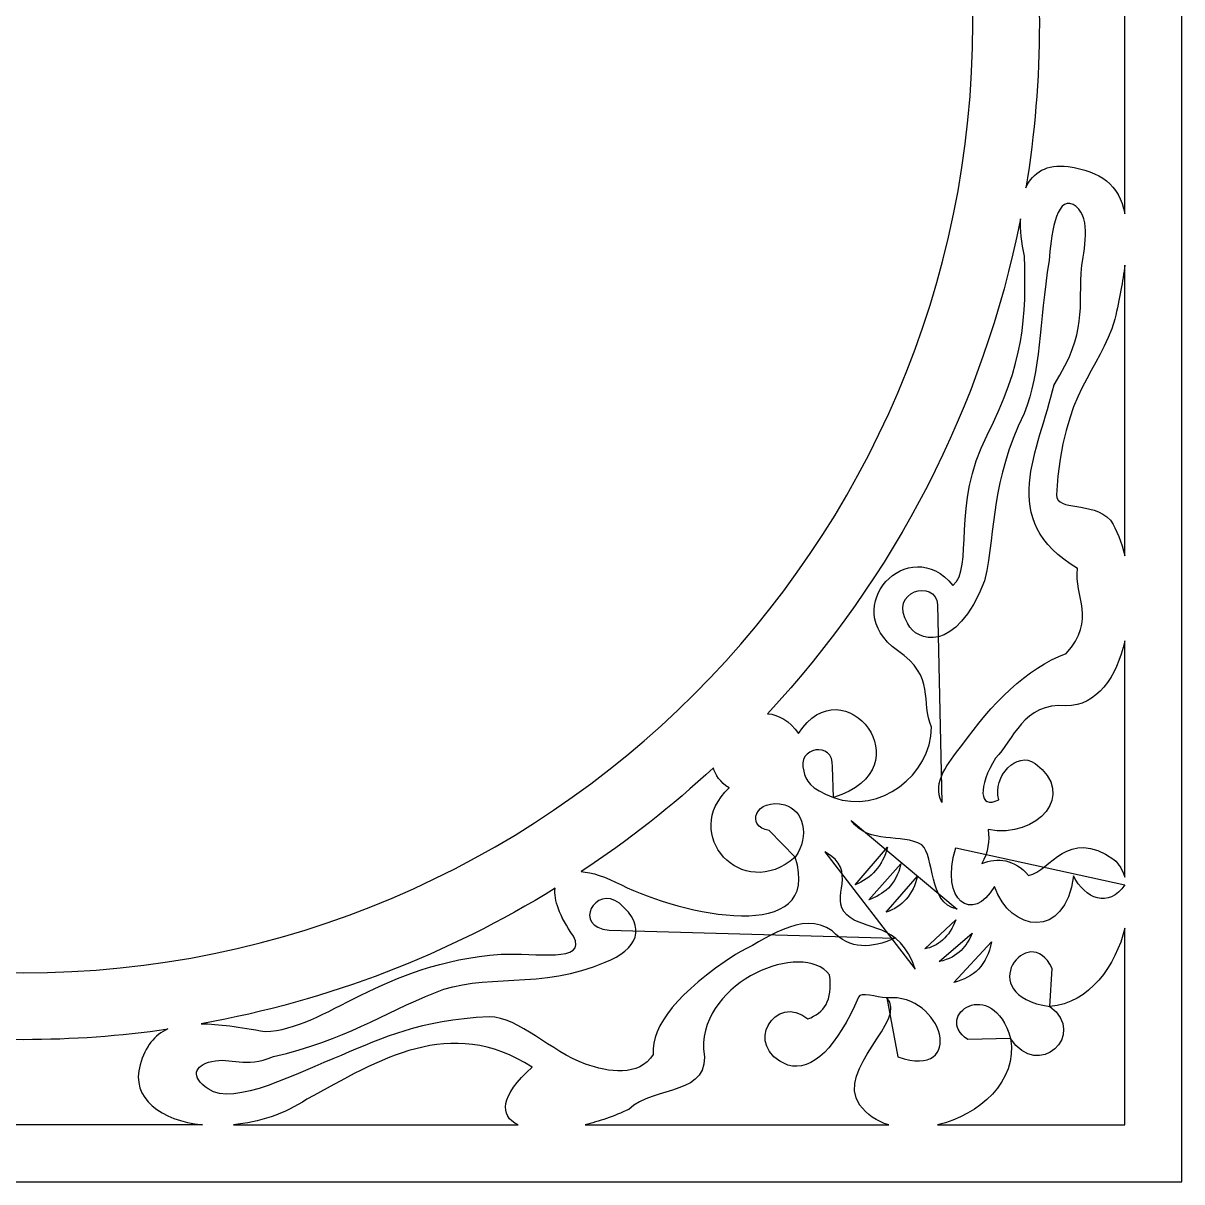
# Model space of a CAD drawing. Header units: centimetres. Extents: x -11.6 to 13.8, y -13.3 to 12.1.
# Drawn here: x 1.1 to 13.8, y -13.3 to -0.61 of the extents above; entities that cross this region are included whole.
import ezdxf

# ---------------------------------------------------------------- set-up
doc = ezdxf.new("R2010")
doc.units = ezdxf.units.CM
doc.header["$MEASUREMENT"] = 0
doc.layers.add('layer 1', color=7, linetype='Continuous')

msp = doc.modelspace()

# ---------------------------------------------------------------- linework, layer by layer
at = {"layer": 'layer 1', "color": 242}
for points, knots in [([(-11.59561, 12.09114), (-11.59561, 12.09114), (13.79754, 12.09114), (13.79754, 12.09114), (13.79754, 12.09114), (13.79754, 12.09114), (13.79754, -13.30201), (13.79754, -13.30201), (13.79754, -13.30201), (13.79754, -13.30201), (-11.59561, -13.30201), (-11.59561, -13.30201), (-11.59561, -13.30201), (-11.59561, -13.30201), (-11.59561, 12.09114), (-11.59561, 12.09114)], [0, 0, 0, 0, 0.2, 0.2, 0.2, 0.2, 0.4, 0.4, 0.4, 0.4, 0.6, 0.6, 0.6, 0.6, 1, 1, 1, 1]), ([(1.10096, 9.80159), (6.83296, 9.80159), (11.50799, 5.12656), (11.50799, -0.60544), (11.50799, -0.60544), (11.50799, -6.33743), (6.83296, -11.01246), (1.10096, -11.01246), (1.10096, -11.01246), (-4.63103, -11.01246), (-9.30606, -6.33743), (-9.30606, -0.60544), (-9.30606, -0.60544), (-9.30606, 5.12656), (-4.63103, 9.80159), (1.10096, 9.80159)], [0, 0, 0, 0, 0.2, 0.2, 0.2, 0.2, 0.4, 0.4, 0.4, 0.4, 0.6, 0.6, 0.6, 0.6, 1, 1, 1, 1]), ([(13.17312, -2.69313), (13.10929, -2.36927), (12.90421, -2.23062), (12.55249, -2.17698), (12.55249, -2.17698), (12.31696, -2.14862), (12.16599, -2.23634), (12.08916, -2.40925), (12.08916, -2.40925), (12.18554, -1.82181), (12.23648, -1.21943), (12.23648, -0.60544), (12.23648, -0.60544), (12.23648, 0.01141), (12.18505, 0.61655), (12.08779, 1.20658), (12.08779, 1.20658), (12.16419, 1.03162), (12.31556, 0.94267), (12.55249, 0.9712), (12.55249, 0.9712), (12.90421, 1.02484), (13.10929, 1.1635), (13.17312, 1.48737), (13.17312, 1.48737), (13.17312, 1.48737), (13.17312, -2.69313), (13.17312, -2.69313)], [0, 0, 0, 0, 0.125, 0.125, 0.125, 0.125, 0.25, 0.25, 0.25, 0.25, 0.375, 0.375, 0.375, 0.375, 0.5, 0.5, 0.5, 0.5, 0.625, 0.625, 0.625, 0.625, 0.75, 0.75, 0.75, 0.75, 1, 1, 1, 1]), ([(11.12064, -6.9802), (11.10084, -6.68196), (10.57048, -6.8299), (10.7964, -7.18789), (10.7964, -7.18789), (10.88676, -7.37921), (11.31998, -7.5292), (11.63699, -6.7154), (11.63699, -6.7154), (11.76885, -6.1019), (11.69839, -5.65773), (12.0686, -4.8809), (12.0686, -4.8809), (12.26035, -4.40628), (12.22963, -3.91364), (12.34328, -3.20473), (12.34328, -3.20473), (12.35876, -2.96239), (12.41597, -2.49383), (12.60573, -2.59198), (12.60573, -2.59198), (12.80598, -2.70011), (12.73589, -3.03652), (12.70185, -3.2588), (12.70185, -3.2588), (12.65881, -3.73814), (12.77302, -3.97493), (12.39755, -4.5684), (12.39755, -4.5684), (12.23481, -5.2841), (11.75684, -6.05665), (12.65587, -6.58088), (12.65587, -6.58088), (12.61382, -6.89126), (12.87213, -7.13556), (12.52971, -7.51202), (12.52971, -7.51202), (12.10057, -7.6688), (11.70291, -8.07361), (11.38831, -8.52126), (11.38831, -8.52126), (11.2325, -8.7193), (11.06036, -8.9153), (11.16604, -9.14603), (11.16604, -9.14603), (11.16604, -9.14603), (11.12064, -6.9802), (11.12064, -6.9802)], [0, 0, 0, 0, 0.07692308, 0.07692308, 0.07692308, 0.07692308, 0.15384615, 0.15384615, 0.15384615, 0.15384615, 0.23076923, 0.23076923, 0.23076923, 0.23076923, 0.30769231, 0.30769231, 0.30769231, 0.30769231, 0.38461538, 0.38461538, 0.38461538, 0.38461538, 0.46153846, 0.46153846, 0.46153846, 0.46153846, 0.53846154, 0.53846154, 0.53846154, 0.53846154, 0.61538462, 0.61538462, 0.61538462, 0.61538462, 0.69230769, 0.69230769, 0.69230769, 0.69230769, 0.76923077, 0.76923077, 0.76923077, 0.76923077, 0.84615385, 0.84615385, 0.84615385, 0.84615385, 1, 1, 1, 1]), ([(12.02799, -2.7491), (12.02724, -2.87075), (12.04221, -3.00817), (12.07182, -3.15804), (12.07182, -3.15804), (12.09985, -3.81208), (12.0638, -4.3456), (11.66328, -5.12017), (11.66328, -5.12017), (11.27086, -5.88337), (11.52126, -6.57291), (11.28954, -6.76695), (11.28954, -6.76695), (10.81355, -6.17407), (10.01066, -7.00748), (10.68222, -7.47939), (10.68222, -7.47939), (11.10812, -7.77309), (10.93137, -8.04), (11.05595, -8.3203), (11.05595, -8.3203), (11.04516, -8.84933), (10.48659, -9.27511), (9.98146, -9.09114), (9.98146, -9.09114), (11.01372, -8.76851), (10.08707, -7.61605), (9.59604, -8.39038), (9.59604, -8.39038), (9.50186, -8.24885), (9.38105, -8.18393), (9.25762, -8.17218), (9.25762, -8.17218), (10.64013, -6.68299), (11.6219, -4.81726), (12.02799, -2.7491)], [0, 0, 0, 0, 0.1, 0.1, 0.1, 0.1, 0.2, 0.2, 0.2, 0.2, 0.3, 0.3, 0.3, 0.3, 0.4, 0.4, 0.4, 0.4, 0.5, 0.5, 0.5, 0.5, 0.6, 0.6, 0.6, 0.6, 0.7, 0.7, 0.7, 0.7, 0.8, 0.8, 0.8, 0.8, 1, 1, 1, 1]), ([(13.17312, -6.44132), (13.13813, -6.29296), (13.08545, -6.15843), (13.01496, -6.05109), (13.01496, -6.05109), (12.81299, -5.83603), (12.43022, -5.96248), (12.42243, -5.77421), (12.42243, -5.77421), (12.49594, -4.61625), (12.89085, -4.43592), (13.0648, -3.84712), (13.0648, -3.84712), (13.11598, -3.62335), (13.15212, -3.42852), (13.17312, -3.25887), (13.17312, -3.25887), (13.17312, -3.25887), (13.17312, -6.44132), (13.17312, -6.44132)], [0, 0, 0, 0, 0.16666667, 0.16666667, 0.16666667, 0.16666667, 0.33333333, 0.33333333, 0.33333333, 0.33333333, 0.5, 0.5, 0.5, 0.5, 0.66666667, 0.66666667, 0.66666667, 0.66666667, 1, 1, 1, 1]), ([(13.17312, -9.9641), (13.14728, -9.88462), (13.1077, -9.81731), (13.05343, -9.76854), (13.05343, -9.76854), (12.53876, -9.41178), (12.36559, -9.89872), (12.11877, -9.94373), (12.11877, -9.94373), (11.95724, -9.76418), (11.78427, -9.7448), (11.60488, -9.81526), (11.60488, -9.81526), (11.67847, -9.69068), (11.69067, -9.5661), (11.67496, -9.44152), (11.67496, -9.44152), (12.21682, -9.54504), (12.65374, -9.05593), (12.18885, -8.7174), (12.18885, -8.7174), (11.98905, -8.57494), (11.72245, -8.85889), (11.79175, -9.1145), (11.79175, -9.1145), (11.56909, -9.23056), (11.56412, -8.96711), (11.75671, -8.659), (11.75671, -8.659), (11.9467, -8.46824), (12.06302, -8.04312), (12.52755, -8.08672), (12.52755, -8.08672), (12.8666, -8.08867), (13.08126, -7.77273), (13.17312, -7.37491), (13.17312, -7.37491), (13.17312, -7.37491), (13.17312, -9.9641), (13.17312, -9.9641)], [0, 0, 0, 0, 0.09090909, 0.09090909, 0.09090909, 0.09090909, 0.18181818, 0.18181818, 0.18181818, 0.18181818, 0.27272727, 0.27272727, 0.27272727, 0.27272727, 0.36363636, 0.36363636, 0.36363636, 0.36363636, 0.45454545, 0.45454545, 0.45454545, 0.45454545, 0.54545455, 0.54545455, 0.54545455, 0.54545455, 0.63636364, 0.63636364, 0.63636364, 0.63636364, 0.72727273, 0.72727273, 0.72727273, 0.72727273, 0.81818182, 0.81818182, 0.81818182, 0.81818182, 1, 1, 1, 1]), ([(9.98146, -9.09114), (9.72151, -8.99493), (9.67346, -8.89871), (9.65568, -8.80249), (9.65568, -8.80249), (9.56192, -8.53451), (9.99112, -8.4649), (9.96816, -8.75315), (9.96816, -8.75315), (9.96816, -8.75315), (9.98146, -9.09114), (9.98146, -9.09114)], [0, 0, 0, 0, 0.25, 0.25, 0.25, 0.25, 0.5, 0.5, 0.5, 0.5, 1, 1, 1, 1]), ([(8.66477, -8.76483), (8.68564, -8.84576), (8.73968, -8.92267), (8.83688, -8.98602), (8.83688, -8.98602), (8.29466, -9.48686), (8.97578, -10.25104), (9.561, -9.74518), (9.561, -9.74518), (9.87614, -10.72526), (8.30859, -10.3745), (7.65727, -10.04884), (7.65727, -10.04884), (7.48158, -9.95748), (7.33255, -9.91113), (7.21583, -9.90316), (7.21583, -9.90316), (7.72998, -9.56347), (8.21463, -9.18256), (8.66477, -8.76483)], [0, 0, 0, 0, 0.16666667, 0.16666667, 0.16666667, 0.16666667, 0.33333333, 0.33333333, 0.33333333, 0.33333333, 0.5, 0.5, 0.5, 0.5, 0.66666667, 0.66666667, 0.66666667, 0.66666667, 1, 1, 1, 1]), ([(9.561, -9.74518), (9.72619, -9.50839), (9.65085, -9.22568), (9.44598, -9.17254), (9.44598, -9.17254), (9.12665, -9.08346), (9.00878, -9.41513), (9.2774, -9.45213), (9.2774, -9.45213), (9.2774, -9.45213), (9.561, -9.74518), (9.561, -9.74518)], [0, 0, 0, 0, 0.25, 0.25, 0.25, 0.25, 0.5, 0.5, 0.5, 0.5, 1, 1, 1, 1]), ([(10.17421, -9.34256), (10.36868, -9.61435), (10.73184, -9.47846), (10.94739, -9.60966), (10.94739, -9.60966), (11.09734, -9.73853), (11.00831, -10.24695), (11.33399, -10.31256), (11.33399, -10.31256), (11.33399, -10.31256), (10.17421, -9.34256), (10.17421, -9.34256)], [0, 0, 0, 0, 0.25, 0.25, 0.25, 0.25, 0.5, 0.5, 0.5, 0.5, 1, 1, 1, 1]), ([(10.21672, -10.04878), (10.39492, -9.97541), (10.51792, -9.84124), (10.57312, -9.63368), (10.57312, -9.63368), (10.57312, -9.63368), (10.21672, -10.04878), (10.21672, -10.04878)], [0, 0, 0, 0, 0.33333333, 0.33333333, 0.33333333, 0.33333333, 1, 1, 1, 1]), ([(11.32018, -9.64359), (11.14072, -10.22715), (11.51123, -10.47761), (11.74304, -10.06645), (11.74304, -10.06645), (11.91862, -10.56465), (12.5201, -10.65943), (12.61063, -9.9498), (12.61063, -9.9498), (12.73312, -10.19959), (12.99803, -10.30927), (13.17312, -10.0467), (13.17312, -10.0467), (13.17312, -10.0467), (11.32018, -9.64359), (11.32018, -9.64359)], [0, 0, 0, 0, 0.2, 0.2, 0.2, 0.2, 0.4, 0.4, 0.4, 0.4, 0.6, 0.6, 0.6, 0.6, 1, 1, 1, 1]), ([(9.88602, -9.68698), (10.26793, -9.88848), (9.92585, -10.18838), (10.12501, -10.37582), (10.12501, -10.37582), (10.31947, -10.56091), (10.70372, -10.44376), (10.8771, -10.97328), (10.8771, -10.97328), (10.8771, -10.97328), (9.88602, -9.68698), (9.88602, -9.68698)], [0, 0, 0, 0, 0.25, 0.25, 0.25, 0.25, 0.5, 0.5, 0.5, 0.5, 1, 1, 1, 1]), ([(10.36767, -10.21231), (10.52447, -10.15097), (10.66393, -10.05882), (10.71987, -9.81817), (10.71987, -9.81817), (10.71987, -9.81817), (10.36767, -10.21231), (10.36767, -10.21231)], [0, 0, 0, 0, 0.33333333, 0.33333333, 0.33333333, 0.33333333, 1, 1, 1, 1]), ([(10.55635, -10.34648), (10.73805, -10.28778), (10.85265, -10.1564), (10.90017, -9.95234), (10.90017, -9.95234), (10.90017, -9.95234), (10.55635, -10.34648), (10.55635, -10.34648)], [0, 0, 0, 0, 0.33333333, 0.33333333, 0.33333333, 0.33333333, 1, 1, 1, 1]), ([(7.52134, -10.54355), (7.11352, -10.50976), (7.3708, -10.04435), (7.63385, -10.25004), (7.63385, -10.25004), (7.95107, -10.51175), (7.82713, -10.75797), (7.47732, -10.89576), (7.47732, -10.89576), (6.80388, -11.19742), (6.10598, -11.0099), (5.61843, -11.2284), (5.61843, -11.2284), (5.02655, -11.46211), (4.64074, -11.74608), (3.84277, -11.92952), (3.84277, -11.92952), (3.52738, -12.0633), (3.38289, -11.93068), (3.16804, -11.98404), (3.16804, -11.98404), (2.97178, -12.02368), (2.93302, -12.1538), (3.12714, -12.28392), (3.12714, -12.28392), (3.41728, -12.48294), (4.10451, -12.10391), (4.58566, -11.91589), (4.58566, -11.91589), (5.06086, -11.71772), (5.42903, -11.53712), (6.20774, -11.49333), (6.20774, -11.49333), (6.53977, -11.50011), (6.87682, -11.87383), (7.26414, -12.0113), (7.26414, -12.0113), (7.5112, -12.10204), (7.84872, -12.15576), (8.0053, -11.90506), (8.0053, -11.90506), (7.98351, -11.58672), (8.28343, -11.22146), (8.90504, -10.80929), (8.90504, -10.80929), (9.22338, -10.66352), (9.6322, -10.31167), (9.96562, -10.55294), (9.96562, -10.55294), (10.16332, -10.76242), (10.39789, -10.74565), (10.64923, -10.63337), (10.64923, -10.63337), (10.64923, -10.63337), (7.52134, -10.54355), (7.52134, -10.54355)], [0, 0, 0, 0, 0.06666667, 0.06666667, 0.06666667, 0.06666667, 0.13333333, 0.13333333, 0.13333333, 0.13333333, 0.2, 0.2, 0.2, 0.2, 0.26666667, 0.26666667, 0.26666667, 0.26666667, 0.33333333, 0.33333333, 0.33333333, 0.33333333, 0.4, 0.4, 0.4, 0.4, 0.46666667, 0.46666667, 0.46666667, 0.46666667, 0.53333333, 0.53333333, 0.53333333, 0.53333333, 0.6, 0.6, 0.6, 0.6, 0.66666667, 0.66666667, 0.66666667, 0.66666667, 0.73333333, 0.73333333, 0.73333333, 0.73333333, 0.8, 0.8, 0.8, 0.8, 0.86666667, 0.86666667, 0.86666667, 0.86666667, 1, 1, 1, 1]), ([(6.93064, -10.08557), (6.91331, -10.20929), (6.97506, -10.38978), (7.1317, -10.60945), (7.1317, -10.60945), (7.28882, -10.90999), (6.70938, -10.78869), (6.33751, -10.808), (6.33751, -10.808), (5.02009, -10.90408), (4.42182, -11.62735), (3.75391, -11.65648), (3.75391, -11.65648), (3.4703, -11.60483), (3.23997, -11.57147), (3.05322, -11.56892), (3.05322, -11.56892), (4.45245, -11.31961), (5.76264, -10.80744), (6.93064, -10.08557)], [0, 0, 0, 0, 0.16666667, 0.16666667, 0.16666667, 0.16666667, 0.33333333, 0.33333333, 0.33333333, 0.33333333, 0.5, 0.5, 0.5, 0.5, 0.66666667, 0.66666667, 0.66666667, 0.66666667, 1, 1, 1, 1]), ([(10.98137, -10.74783), (11.11257, -10.72858), (11.25701, -10.61784), (11.32081, -10.43006), (11.32081, -10.43006), (11.32081, -10.43006), (10.98137, -10.74783), (10.98137, -10.74783)], [0, 0, 0, 0, 0.33333333, 0.33333333, 0.33333333, 0.33333333, 1, 1, 1, 1]), ([(11.12187, -12.67759), (11.57568, -12.56733), (12.00194, -12.20564), (11.92022, -11.73066), (11.92022, -11.73066), (12.22505, -12.19658), (12.76637, -11.68916), (12.35236, -11.38028), (12.35236, -11.38028), (12.78508, -11.34485), (13.07488, -10.93123), (13.17312, -10.5212), (13.17312, -10.5212), (13.17312, -10.5212), (13.17312, -12.67759), (13.17312, -12.67759), (13.17312, -12.67759), (13.17312, -12.67759), (11.12187, -12.67759), (11.12187, -12.67759)], [0, 0, 0, 0, 0.16666667, 0.16666667, 0.16666667, 0.16666667, 0.33333333, 0.33333333, 0.33333333, 0.33333333, 0.5, 0.5, 0.5, 0.5, 0.66666667, 0.66666667, 0.66666667, 0.66666667, 1, 1, 1, 1]), ([(12.35236, -11.38028), (11.47837, -11.25948), (12.12588, -10.42298), (12.37733, -10.9632), (12.37733, -10.9632), (12.37733, -10.9632), (12.35236, -11.38028), (12.35236, -11.38028)], [0, 0, 0, 0, 0.33333333, 0.33333333, 0.33333333, 0.33333333, 1, 1, 1, 1]), ([(7.25818, -12.67759), (7.41008, -12.64032), (7.57281, -12.58415), (7.73853, -12.50781), (7.73853, -12.50781), (8.01051, -12.24041), (8.65745, -12.37141), (8.55447, -11.84623), (8.55447, -11.84623), (8.53973, -11.09377), (9.63839, -10.65311), (9.93824, -11.03342), (9.93824, -11.03342), (9.9702, -11.32455), (9.88088, -11.44754), (9.69773, -11.51685), (9.69773, -11.51685), (9.35483, -11.22119), (8.96505, -11.82057), (9.47924, -12.02265), (9.47924, -12.02265), (9.74801, -12.10358), (10.02253, -11.82048), (10.25441, -11.27727), (10.25441, -11.27727), (10.27828, -11.22136), (10.44751, -11.27808), (10.56542, -11.28685), (10.56542, -11.28685), (10.8057, -11.52293), (9.99486, -12.06965), (10.26628, -12.45706), (10.26628, -12.45706), (10.3431, -12.56703), (10.4551, -12.63887), (10.58521, -12.67759), (10.58521, -12.67759), (10.58521, -12.67759), (7.25818, -12.67759), (7.25818, -12.67759)], [0, 0, 0, 0, 0.09090909, 0.09090909, 0.09090909, 0.09090909, 0.18181818, 0.18181818, 0.18181818, 0.18181818, 0.27272727, 0.27272727, 0.27272727, 0.27272727, 0.36363636, 0.36363636, 0.36363636, 0.36363636, 0.45454545, 0.45454545, 0.45454545, 0.45454545, 0.54545455, 0.54545455, 0.54545455, 0.54545455, 0.63636364, 0.63636364, 0.63636364, 0.63636364, 0.72727273, 0.72727273, 0.72727273, 0.72727273, 0.81818182, 0.81818182, 0.81818182, 0.81818182, 1, 1, 1, 1]), ([(11.14025, -10.88866), (11.35729, -10.83953), (11.43899, -10.71426), (11.50136, -10.57811), (11.50136, -10.57811), (11.50136, -10.57811), (11.14025, -10.88866), (11.14025, -10.88866)], [0, 0, 0, 0, 0.33333333, 0.33333333, 0.33333333, 0.33333333, 1, 1, 1, 1]), ([(11.29914, -11.11616), (11.51761, -11.0629), (11.66566, -10.92749), (11.7108, -10.672), (11.7108, -10.672), (11.7108, -10.672), (11.29914, -11.11616), (11.29914, -11.11616)], [0, 0, 0, 0, 0.33333333, 0.33333333, 0.33333333, 0.33333333, 1, 1, 1, 1]), ([(11.92022, -11.73066), (11.7275, -11.03254), (11.06089, -11.47906), (11.45141, -11.74331), (11.45141, -11.74331), (11.45141, -11.74331), (11.92022, -11.73066), (11.92022, -11.73066)], [0, 0, 0, 0, 0.33333333, 0.33333333, 0.33333333, 0.33333333, 1, 1, 1, 1]), ([(10.56542, -11.28685), (11.1833, -11.22907), (11.442, -12.1918), (10.68589, -11.93286), (10.68589, -11.93286), (10.68589, -11.93286), (10.56542, -11.28685), (10.56542, -11.28685)], [0, 0, 0, 0, 0.33333333, 0.33333333, 0.33333333, 0.33333333, 1, 1, 1, 1]), ([(3.40748, -12.67759), (3.6788, -12.651), (3.96382, -12.56135), (4.21014, -12.39754), (4.21014, -12.39754), (5.00316, -11.96209), (5.77763, -11.47245), (6.68002, -12.0447), (6.68002, -12.0447), (6.31935, -12.36087), (6.32066, -12.58041), (6.52365, -12.67759), (6.52365, -12.67759), (6.52365, -12.67759), (3.40748, -12.67759), (3.40748, -12.67759)], [0, 0, 0, 0, 0.2, 0.2, 0.2, 0.2, 0.4, 0.4, 0.4, 0.4, 0.6, 0.6, 0.6, 0.6, 1, 1, 1, 1]), ([(-0.17827, -12.0197), (-0.07506, -12.38899), (-0.40937, -12.63023), (-0.86429, -12.67759), (-0.86429, -12.67759), (-0.86429, -12.67759), (3.06721, -12.67759), (3.06721, -12.67759), (3.06721, -12.67759), (2.61229, -12.63023), (2.27798, -12.38899), (2.38119, -12.0197), (2.38119, -12.0197), (2.44222, -11.81573), (2.53862, -11.69213), (2.68682, -11.62717), (2.68682, -11.62717), (2.1686, -11.70167), (1.63925, -11.74096), (1.10096, -11.74096), (1.10096, -11.74096), (0.56318, -11.74096), (0.03432, -11.70174), (-0.48345, -11.62737), (-0.48345, -11.62737), (-0.33549, -11.69239), (-0.23923, -11.81594), (-0.17827, -12.0197)], [0, 0, 0, 0, 0.125, 0.125, 0.125, 0.125, 0.25, 0.25, 0.25, 0.25, 0.375, 0.375, 0.375, 0.375, 0.5, 0.5, 0.5, 0.5, 0.625, 0.625, 0.625, 0.625, 0.75, 0.75, 0.75, 0.75, 1, 1, 1, 1])]:
    msp.add_open_spline(points, degree=3, knots=knots, dxfattribs=at)
at = {"layer": 'layer 1', "color": 242, "lineweight": 9}
for points, knots in [([(-11.59561, 12.09114), (-11.59561, 12.09114), (13.79754, 12.09114), (13.79754, 12.09114), (13.79754, 12.09114), (13.79754, 12.09114), (13.79754, -13.30201), (13.79754, -13.30201), (13.79754, -13.30201), (13.79754, -13.30201), (-11.59561, -13.30201), (-11.59561, -13.30201), (-11.59561, -13.30201), (-11.59561, -13.30201), (-11.59561, 12.09114), (-11.59561, 12.09114)], [0, 0, 0, 0, 0.2, 0.2, 0.2, 0.2, 0.4, 0.4, 0.4, 0.4, 0.6, 0.6, 0.6, 0.6, 1, 1, 1, 1]), ([(1.10096, 9.80159), (6.83296, 9.80159), (11.50799, 5.12656), (11.50799, -0.60544), (11.50799, -0.60544), (11.50799, -6.33743), (6.83296, -11.01246), (1.10096, -11.01246), (1.10096, -11.01246), (-4.63103, -11.01246), (-9.30606, -6.33743), (-9.30606, -0.60544), (-9.30606, -0.60544), (-9.30606, 5.12656), (-4.63103, 9.80159), (1.10096, 9.80159)], [0, 0, 0, 0, 0.2, 0.2, 0.2, 0.2, 0.4, 0.4, 0.4, 0.4, 0.6, 0.6, 0.6, 0.6, 1, 1, 1, 1]), ([(13.17312, -2.69313), (13.10929, -2.36927), (12.90421, -2.23062), (12.55249, -2.17698), (12.55249, -2.17698), (12.31696, -2.14862), (12.16599, -2.23634), (12.08916, -2.40925), (12.08916, -2.40925), (12.18554, -1.82181), (12.23648, -1.21943), (12.23648, -0.60544), (12.23648, -0.60544), (12.23648, 0.01141), (12.18505, 0.61655), (12.08779, 1.20658), (12.08779, 1.20658), (12.16419, 1.03162), (12.31556, 0.94267), (12.55249, 0.9712), (12.55249, 0.9712), (12.90421, 1.02484), (13.10929, 1.1635), (13.17312, 1.48737), (13.17312, 1.48737), (13.17312, 1.48737), (13.17312, -2.69313), (13.17312, -2.69313)], [0, 0, 0, 0, 0.125, 0.125, 0.125, 0.125, 0.25, 0.25, 0.25, 0.25, 0.375, 0.375, 0.375, 0.375, 0.5, 0.5, 0.5, 0.5, 0.625, 0.625, 0.625, 0.625, 0.75, 0.75, 0.75, 0.75, 1, 1, 1, 1]), ([(11.12064, -6.9802), (11.10084, -6.68196), (10.57048, -6.8299), (10.7964, -7.18789), (10.7964, -7.18789), (10.88676, -7.37921), (11.31998, -7.5292), (11.63699, -6.7154), (11.63699, -6.7154), (11.76885, -6.1019), (11.69839, -5.65773), (12.0686, -4.8809), (12.0686, -4.8809), (12.26035, -4.40628), (12.22963, -3.91364), (12.34328, -3.20473), (12.34328, -3.20473), (12.35876, -2.96239), (12.41597, -2.49383), (12.60573, -2.59198), (12.60573, -2.59198), (12.80598, -2.70011), (12.73589, -3.03652), (12.70185, -3.2588), (12.70185, -3.2588), (12.65881, -3.73814), (12.77302, -3.97493), (12.39755, -4.5684), (12.39755, -4.5684), (12.23481, -5.2841), (11.75684, -6.05665), (12.65587, -6.58088), (12.65587, -6.58088), (12.61382, -6.89126), (12.87213, -7.13556), (12.52971, -7.51202), (12.52971, -7.51202), (12.10057, -7.6688), (11.70291, -8.07361), (11.38831, -8.52126), (11.38831, -8.52126), (11.2325, -8.7193), (11.06036, -8.9153), (11.16604, -9.14603)], [0, 0, 0, 0, 0.08333333, 0.08333333, 0.08333333, 0.08333333, 0.16666667, 0.16666667, 0.16666667, 0.16666667, 0.25, 0.25, 0.25, 0.25, 0.33333333, 0.33333333, 0.33333333, 0.33333333, 0.41666667, 0.41666667, 0.41666667, 0.41666667, 0.5, 0.5, 0.5, 0.5, 0.58333333, 0.58333333, 0.58333333, 0.58333333, 0.66666667, 0.66666667, 0.66666667, 0.66666667, 0.75, 0.75, 0.75, 0.75, 0.83333333, 0.83333333, 0.83333333, 0.83333333, 1, 1, 1, 1]), ([(12.02799, -2.7491), (12.02724, -2.87075), (12.04221, -3.00817), (12.07182, -3.15804), (12.07182, -3.15804), (12.09985, -3.81208), (12.0638, -4.3456), (11.66328, -5.12017), (11.66328, -5.12017), (11.27086, -5.88337), (11.52126, -6.57291), (11.28954, -6.76695), (11.28954, -6.76695), (10.81355, -6.17407), (10.01066, -7.00748), (10.68222, -7.47939), (10.68222, -7.47939), (11.10812, -7.77309), (10.93137, -8.04), (11.05595, -8.3203), (11.05595, -8.3203), (11.04516, -8.84933), (10.48659, -9.27511), (9.98146, -9.09114), (9.98146, -9.09114), (11.01372, -8.76851), (10.08707, -7.61605), (9.59604, -8.39038), (9.59604, -8.39038), (9.50186, -8.24885), (9.38105, -8.18393), (9.25762, -8.17218), (9.25762, -8.17218), (10.64013, -6.68299), (11.6219, -4.81726), (12.02799, -2.7491)], [0, 0, 0, 0, 0.1, 0.1, 0.1, 0.1, 0.2, 0.2, 0.2, 0.2, 0.3, 0.3, 0.3, 0.3, 0.4, 0.4, 0.4, 0.4, 0.5, 0.5, 0.5, 0.5, 0.6, 0.6, 0.6, 0.6, 0.7, 0.7, 0.7, 0.7, 0.8, 0.8, 0.8, 0.8, 1, 1, 1, 1]), ([(13.17312, -6.44132), (13.13813, -6.29296), (13.08545, -6.15843), (13.01496, -6.05109), (13.01496, -6.05109), (12.81299, -5.83603), (12.43022, -5.96248), (12.42243, -5.77421), (12.42243, -5.77421), (12.49594, -4.61625), (12.89085, -4.43592), (13.0648, -3.84712), (13.0648, -3.84712), (13.11598, -3.62335), (13.15212, -3.42852), (13.17312, -3.25887), (13.17312, -3.25887), (13.17312, -3.25887), (13.17312, -6.44132), (13.17312, -6.44132)], [0, 0, 0, 0, 0.16666667, 0.16666667, 0.16666667, 0.16666667, 0.33333333, 0.33333333, 0.33333333, 0.33333333, 0.5, 0.5, 0.5, 0.5, 0.66666667, 0.66666667, 0.66666667, 0.66666667, 1, 1, 1, 1]), ([(13.17312, -9.9641), (13.14728, -9.88462), (13.1077, -9.81731), (13.05343, -9.76854), (13.05343, -9.76854), (12.53876, -9.41178), (12.36559, -9.89872), (12.11877, -9.94373), (12.11877, -9.94373), (11.95724, -9.76418), (11.78427, -9.7448), (11.60488, -9.81526), (11.60488, -9.81526), (11.67847, -9.69068), (11.69067, -9.5661), (11.67496, -9.44152), (11.67496, -9.44152), (12.21682, -9.54504), (12.65374, -9.05593), (12.18885, -8.7174), (12.18885, -8.7174), (11.98905, -8.57494), (11.72245, -8.85889), (11.79175, -9.1145), (11.79175, -9.1145), (11.56909, -9.23056), (11.56412, -8.96711), (11.75671, -8.659), (11.75671, -8.659), (11.9467, -8.46824), (12.06302, -8.04312), (12.52755, -8.08672), (12.52755, -8.08672), (12.8666, -8.08867), (13.08126, -7.77273), (13.17312, -7.37491), (13.17312, -7.37491), (13.17312, -7.37491), (13.17312, -9.9641), (13.17312, -9.9641)], [0, 0, 0, 0, 0.09090909, 0.09090909, 0.09090909, 0.09090909, 0.18181818, 0.18181818, 0.18181818, 0.18181818, 0.27272727, 0.27272727, 0.27272727, 0.27272727, 0.36363636, 0.36363636, 0.36363636, 0.36363636, 0.45454545, 0.45454545, 0.45454545, 0.45454545, 0.54545455, 0.54545455, 0.54545455, 0.54545455, 0.63636364, 0.63636364, 0.63636364, 0.63636364, 0.72727273, 0.72727273, 0.72727273, 0.72727273, 0.81818182, 0.81818182, 0.81818182, 0.81818182, 1, 1, 1, 1]), ([(9.98146, -9.09114), (9.72151, -8.99493), (9.67346, -8.89871), (9.65568, -8.80249), (9.65568, -8.80249), (9.56192, -8.53451), (9.99112, -8.4649), (9.96816, -8.75315)], [0, 0, 0, 0, 0.33333333, 0.33333333, 0.33333333, 0.33333333, 1, 1, 1, 1]), ([(8.66477, -8.76483), (8.68564, -8.84576), (8.73968, -8.92267), (8.83688, -8.98602), (8.83688, -8.98602), (8.29466, -9.48686), (8.97578, -10.25104), (9.561, -9.74518), (9.561, -9.74518), (9.87614, -10.72526), (8.30859, -10.3745), (7.65727, -10.04884), (7.65727, -10.04884), (7.48158, -9.95748), (7.33255, -9.91113), (7.21583, -9.90316), (7.21583, -9.90316), (7.72998, -9.56347), (8.21463, -9.18256), (8.66477, -8.76483)], [0, 0, 0, 0, 0.16666667, 0.16666667, 0.16666667, 0.16666667, 0.33333333, 0.33333333, 0.33333333, 0.33333333, 0.5, 0.5, 0.5, 0.5, 0.66666667, 0.66666667, 0.66666667, 0.66666667, 1, 1, 1, 1]), ([(9.561, -9.74518), (9.72619, -9.50839), (9.65085, -9.22568), (9.44598, -9.17254), (9.44598, -9.17254), (9.12665, -9.08346), (9.00878, -9.41513), (9.2774, -9.45213)], [0, 0, 0, 0, 0.33333333, 0.33333333, 0.33333333, 0.33333333, 1, 1, 1, 1]), ([(10.17421, -9.34256), (10.36868, -9.61435), (10.73184, -9.47846), (10.94739, -9.60966), (10.94739, -9.60966), (11.09734, -9.73853), (11.00831, -10.24695), (11.33399, -10.31256)], [0, 0, 0, 0, 0.33333333, 0.33333333, 0.33333333, 0.33333333, 1, 1, 1, 1]), ([(11.32018, -9.64359), (11.14072, -10.22715), (11.51123, -10.47761), (11.74304, -10.06645), (11.74304, -10.06645), (11.91862, -10.56465), (12.5201, -10.65943), (12.61063, -9.9498), (12.61063, -9.9498), (12.73312, -10.19959), (12.99803, -10.30927), (13.17312, -10.0467)], [0, 0, 0, 0, 0.25, 0.25, 0.25, 0.25, 0.5, 0.5, 0.5, 0.5, 1, 1, 1, 1]), ([(9.88602, -9.68698), (10.26793, -9.88848), (9.92585, -10.18838), (10.12501, -10.37582), (10.12501, -10.37582), (10.31947, -10.56091), (10.70372, -10.44376), (10.8771, -10.97328)], [0, 0, 0, 0, 0.33333333, 0.33333333, 0.33333333, 0.33333333, 1, 1, 1, 1]), ([(7.52134, -10.54355), (7.11352, -10.50976), (7.3708, -10.04435), (7.63385, -10.25004), (7.63385, -10.25004), (7.95107, -10.51175), (7.82713, -10.75797), (7.47732, -10.89576), (7.47732, -10.89576), (6.80388, -11.19742), (6.10598, -11.0099), (5.61843, -11.2284), (5.61843, -11.2284), (5.02655, -11.46211), (4.64074, -11.74608), (3.84277, -11.92952), (3.84277, -11.92952), (3.52738, -12.0633), (3.38289, -11.93068), (3.16804, -11.98404), (3.16804, -11.98404), (2.97178, -12.02368), (2.93302, -12.1538), (3.12714, -12.28392), (3.12714, -12.28392), (3.41728, -12.48294), (4.10451, -12.10391), (4.58566, -11.91589), (4.58566, -11.91589), (5.06086, -11.71772), (5.42903, -11.53712), (6.20774, -11.49333), (6.20774, -11.49333), (6.53977, -11.50011), (6.87682, -11.87383), (7.26414, -12.0113), (7.26414, -12.0113), (7.5112, -12.10204), (7.84872, -12.15576), (8.0053, -11.90506), (8.0053, -11.90506), (7.98351, -11.58672), (8.28343, -11.22146), (8.90504, -10.80929), (8.90504, -10.80929), (9.22338, -10.66352), (9.6322, -10.31167), (9.96562, -10.55294), (9.96562, -10.55294), (10.16332, -10.76242), (10.39789, -10.74565), (10.64923, -10.63337)], [0, 0, 0, 0, 0.07142857, 0.07142857, 0.07142857, 0.07142857, 0.14285714, 0.14285714, 0.14285714, 0.14285714, 0.21428571, 0.21428571, 0.21428571, 0.21428571, 0.28571429, 0.28571429, 0.28571429, 0.28571429, 0.35714286, 0.35714286, 0.35714286, 0.35714286, 0.42857143, 0.42857143, 0.42857143, 0.42857143, 0.5, 0.5, 0.5, 0.5, 0.57142857, 0.57142857, 0.57142857, 0.57142857, 0.64285714, 0.64285714, 0.64285714, 0.64285714, 0.71428571, 0.71428571, 0.71428571, 0.71428571, 0.78571429, 0.78571429, 0.78571429, 0.78571429, 0.85714286, 0.85714286, 0.85714286, 0.85714286, 1, 1, 1, 1]), ([(6.93064, -10.08557), (6.91331, -10.20929), (6.97506, -10.38978), (7.1317, -10.60945), (7.1317, -10.60945), (7.28882, -10.90999), (6.70938, -10.78869), (6.33751, -10.808), (6.33751, -10.808), (5.02009, -10.90408), (4.42182, -11.62735), (3.75391, -11.65648), (3.75391, -11.65648), (3.4703, -11.60483), (3.23997, -11.57147), (3.05322, -11.56892), (3.05322, -11.56892), (4.45245, -11.31961), (5.76264, -10.80744), (6.93064, -10.08557)], [0, 0, 0, 0, 0.16666667, 0.16666667, 0.16666667, 0.16666667, 0.33333333, 0.33333333, 0.33333333, 0.33333333, 0.5, 0.5, 0.5, 0.5, 0.66666667, 0.66666667, 0.66666667, 0.66666667, 1, 1, 1, 1]), ([(11.12187, -12.67759), (11.57568, -12.56733), (12.00194, -12.20564), (11.92022, -11.73066), (11.92022, -11.73066), (12.22505, -12.19658), (12.76637, -11.68916), (12.35236, -11.38028), (12.35236, -11.38028), (12.78508, -11.34485), (13.07488, -10.93123), (13.17312, -10.5212), (13.17312, -10.5212), (13.17312, -10.5212), (13.17312, -12.67759), (13.17312, -12.67759), (13.17312, -12.67759), (13.17312, -12.67759), (11.12187, -12.67759), (11.12187, -12.67759)], [0, 0, 0, 0, 0.16666667, 0.16666667, 0.16666667, 0.16666667, 0.33333333, 0.33333333, 0.33333333, 0.33333333, 0.5, 0.5, 0.5, 0.5, 0.66666667, 0.66666667, 0.66666667, 0.66666667, 1, 1, 1, 1]), ([(7.25818, -12.67759), (7.41008, -12.64032), (7.57281, -12.58415), (7.73853, -12.50781), (7.73853, -12.50781), (8.01051, -12.24041), (8.65745, -12.37141), (8.55447, -11.84623), (8.55447, -11.84623), (8.53973, -11.09377), (9.63839, -10.65311), (9.93824, -11.03342), (9.93824, -11.03342), (9.9702, -11.32455), (9.88088, -11.44754), (9.69773, -11.51685), (9.69773, -11.51685), (9.35483, -11.22119), (8.96505, -11.82057), (9.47924, -12.02265), (9.47924, -12.02265), (9.74801, -12.10358), (10.02253, -11.82048), (10.25441, -11.27727), (10.25441, -11.27727), (10.27828, -11.22136), (10.44751, -11.27808), (10.56542, -11.28685), (10.56542, -11.28685), (10.8057, -11.52293), (9.99486, -12.06965), (10.26628, -12.45706), (10.26628, -12.45706), (10.3431, -12.56703), (10.4551, -12.63887), (10.58521, -12.67759), (10.58521, -12.67759), (10.58521, -12.67759), (7.25818, -12.67759), (7.25818, -12.67759)], [0, 0, 0, 0, 0.09090909, 0.09090909, 0.09090909, 0.09090909, 0.18181818, 0.18181818, 0.18181818, 0.18181818, 0.27272727, 0.27272727, 0.27272727, 0.27272727, 0.36363636, 0.36363636, 0.36363636, 0.36363636, 0.45454545, 0.45454545, 0.45454545, 0.45454545, 0.54545455, 0.54545455, 0.54545455, 0.54545455, 0.63636364, 0.63636364, 0.63636364, 0.63636364, 0.72727273, 0.72727273, 0.72727273, 0.72727273, 0.81818182, 0.81818182, 0.81818182, 0.81818182, 1, 1, 1, 1]), ([(3.40748, -12.67759), (3.6788, -12.651), (3.96382, -12.56135), (4.21014, -12.39754), (4.21014, -12.39754), (5.00316, -11.96209), (5.77763, -11.47245), (6.68002, -12.0447), (6.68002, -12.0447), (6.31935, -12.36087), (6.32066, -12.58041), (6.52365, -12.67759), (6.52365, -12.67759), (6.52365, -12.67759), (3.40748, -12.67759), (3.40748, -12.67759)], [0, 0, 0, 0, 0.2, 0.2, 0.2, 0.2, 0.4, 0.4, 0.4, 0.4, 0.6, 0.6, 0.6, 0.6, 1, 1, 1, 1]), ([(-0.17827, -12.0197), (-0.07506, -12.38899), (-0.40937, -12.63023), (-0.86429, -12.67759), (-0.86429, -12.67759), (-0.86429, -12.67759), (3.06721, -12.67759), (3.06721, -12.67759), (3.06721, -12.67759), (2.61229, -12.63023), (2.27798, -12.38899), (2.38119, -12.0197), (2.38119, -12.0197), (2.44222, -11.81573), (2.53862, -11.69213), (2.68682, -11.62717), (2.68682, -11.62717), (2.1686, -11.70167), (1.63925, -11.74096), (1.10096, -11.74096), (1.10096, -11.74096), (0.56318, -11.74096), (0.03432, -11.70174), (-0.48345, -11.62737), (-0.48345, -11.62737), (-0.33549, -11.69239), (-0.23923, -11.81594), (-0.17827, -12.0197)], [0, 0, 0, 0, 0.125, 0.125, 0.125, 0.125, 0.25, 0.25, 0.25, 0.25, 0.375, 0.375, 0.375, 0.375, 0.5, 0.5, 0.5, 0.5, 0.625, 0.625, 0.625, 0.625, 0.75, 0.75, 0.75, 0.75, 1, 1, 1, 1])]:
    msp.add_open_spline(points, degree=3, knots=knots, dxfattribs=at)
for points in [[(10.21672, -10.04878), (10.39492, -9.97541), (10.51792, -9.84124), (10.57312, -9.63368)], [(10.36767, -10.21231), (10.52447, -10.15097), (10.66393, -10.05882), (10.71987, -9.81817)], [(10.55635, -10.34648), (10.73805, -10.28778), (10.85265, -10.1564), (10.90017, -9.95234)], [(10.98137, -10.74783), (11.11257, -10.72858), (11.25701, -10.61784), (11.32081, -10.43006)], [(12.35236, -11.38028), (11.47837, -11.25948), (12.12588, -10.42298), (12.37733, -10.9632)], [(11.14025, -10.88866), (11.35729, -10.83953), (11.43899, -10.71426), (11.50136, -10.57811)], [(11.29914, -11.11616), (11.51761, -11.0629), (11.66566, -10.92749), (11.7108, -10.672)], [(11.92022, -11.73066), (11.7275, -11.03254), (11.06089, -11.47906), (11.45141, -11.74331)], [(10.56542, -11.28685), (11.1833, -11.22907), (11.442, -12.1918), (10.68589, -11.93286)]]:
    msp.add_open_spline(points, degree=3, dxfattribs=at)

doc.saveas('drawing.dxf')
